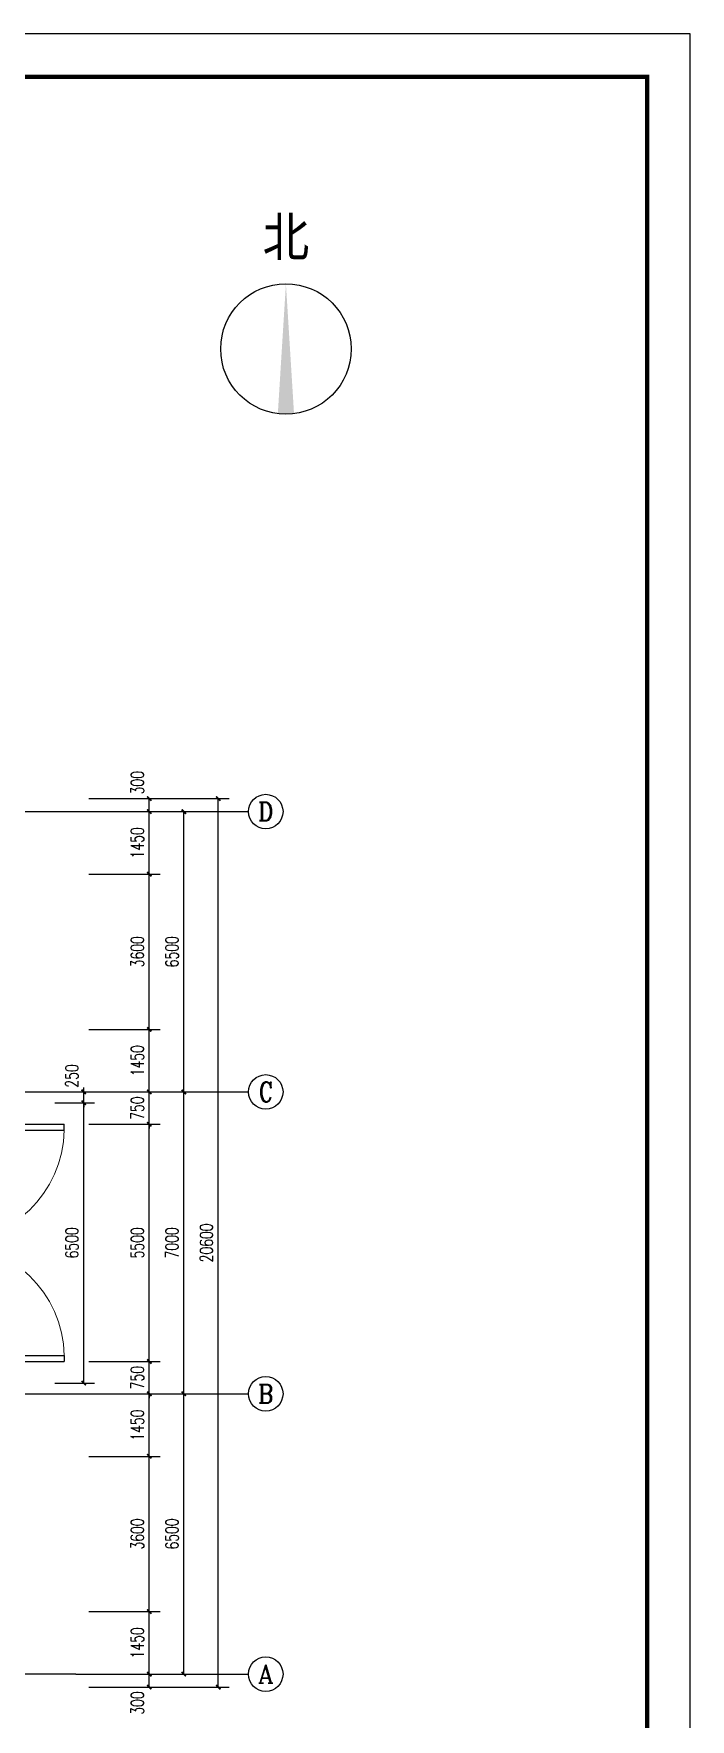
# Model space of a CAD drawing. Extents: x 4579863 to 4663963, y -547270 to -273670.
# Drawn here: x 4648746 to 4663963, y -396051 to -356967 of the extents above; entities that cross this region are included whole.
import ezdxf
from ezdxf.enums import TextEntityAlignment as Align

# ---------------------------------------------------------------- set-up
doc = ezdxf.new("R2010")
doc.units = 0
doc.header["$LTSCALE"] = 1000
doc.header["$MEASUREMENT"] = 0
doc.linetypes.add('DOTE', pattern=[2.42, 2, -0.2, 0.02, -0.2])
doc.layers.get('0').update_dxf_attribs({"linetype": 'CONTINUOUS'})
doc.layers.get('Defpoints').update_dxf_attribs({"linetype": 'CONTINUOUS'})
for name, color, linetype in [('AXIS', 3, 'CONTINUOUS'), ('AXIS_TEXT', 7, 'CONTINUOUS'), ('DOTE', 252, 'CONTINUOUS'), ('PUB_DIM', 3, 'CONTINUOUS'), ('PUB_TITLE', 4, 'CONTINUOUS'), ('WINDOW', 4, 'CONTINUOUS'), ('WINDOW_TEXT', 7, 'CONTINUOUS')]:
    doc.layers.add(name, color=color, linetype=linetype)
doc.styles.add('_TCH_AXIS', font='COMPLEX', dxfattribs={"bigfont": 'GBCBIG'})
doc.styles.add('_TCH_DIM_T3', font='SIMPLEX', dxfattribs={"width": 0.705882, "bigfont": 'GBCBIG'})
doc.styles.add('_TCH_WINDOW', font='SIMPLEX', dxfattribs={"height": 3.5, "bigfont": 'GBCBIG'})
doc.styles.add('COMPLEX', font='COMPLEX')
doc.styles.add('HT', font='')
doc.styles.get('HT').set_extended_font_data('SimSun')
doc.dimstyles.new('_TCH_ARCH&&100', dxfattribs={"dimtxt": 297.5, "dimasz": 100, "dimexe": 250, "dimexo": 300, "dimgap": 126.25, "dimtad": 1, "dimdec": 0, "dimzin": 0, "dimdsep": 46, "dimtxsty": '_TCH_DIM_T3', "dimblk": 'ARCHTICK', "dimcen": 0.09, "dimclrt": 7, "dimazin": 2, "dimtfac": 1, "dimtdec": 0, "dimtix": 1, "dimtmove": 2, "dimatfit": 3, "dimfxl": 0, "dimtolj": 1, "dimtzin": 0, "dimarcsym": 0})

# ---------------------------------------------------------------- blocks, each defined once
blk = doc.blocks.new('_NORTH')
blk.add_circle((0, 0), 1200)
blk.add_solid([(-1191, 149), (-1191, -149), (1200, 0)])
blk = doc.blocks.new('_ArchTick')
at = {"color": 0, "linetype": 'ByBlock', "const_width": 0.4}
blk.add_lwpolyline([(-0.5, -0.5), (0.5, 0.5)], dxfattribs=at)
blk = doc.blocks.new('*D23')
at = {"layer": 'Defpoints', "color": 0}
for p in [(4648935, -381754), (4649905, -381754), (4648935, -388254)]:
    blk.add_point(p, dxfattribs=at)
at = {"layer": 'PUB_DIM', "color": 0, "lineweight": -2}
for p, q in [((4649235, -381754), (4650155, -381754)), ((4649905, -388254), (4649905, -381754)), ((4649235, -388254), (4650155, -388254))]:
    blk.add_line(p, q, dxfattribs=at)
at = {"layer": 'PUB_DIM', "color": 0, "lineweight": -2, "xscale": 100, "yscale": 100, "zscale": 100}
for p, rotation in [((4649905, -381754), 90), ((4649905, -388254), 270)]:
    blk.add_blockref('_ArchTick', p, dxfattribs=dict(at, rotation=rotation))
at = {"layer": 'PUB_DIM', "color": 7, "insert": (4649630, -385004), "char_height": 297.5, "attachment_point": 5, "rotation": 90, "style": '_TCH_DIM_T3'}
blk.add_mtext('\\A1;6500', dxfattribs=at)
blk = doc.blocks.new('*D24')
at = {"layer": 'Defpoints', "color": 0}
for p in [(4648935, -381504), (4648935, -381754), (4649905, -381504)]:
    blk.add_point(p, dxfattribs=at)
at = {"layer": 'PUB_DIM', "color": 0, "lineweight": -2}
for p, q in [((4649905, -381504), (4649905, -381404)), ((4649235, -381504), (4650155, -381504)), ((4649235, -381754), (4650155, -381754)), ((4649905, -381754), (4649905, -381504)), ((4649905, -381754), (4649905, -381854))]:
    blk.add_line(p, q, dxfattribs=at)
at = {"layer": 'PUB_DIM', "color": 0, "lineweight": -2, "xscale": 100, "yscale": 100, "zscale": 100}
for p, rotation in [((4649905, -381504), 270), ((4649905, -381754), 90)]:
    blk.add_blockref('_ArchTick', p, dxfattribs=dict(at, rotation=rotation))
at = {"layer": 'PUB_DIM', "color": 7, "insert": (4649630, -381134), "char_height": 297.5, "attachment_point": 5, "rotation": 90, "style": '_TCH_DIM_T3'}
blk.add_mtext('\\A1;250', dxfattribs=at)
blk = doc.blocks.new('*D64')
at = {"layer": 'Defpoints', "color": 0}
for p in [(4649724, -395004), (4651424, -395004), (4649724, -395304)]:
    blk.add_point(p, dxfattribs=at)
at = {"layer": 'PUB_DIM', "color": 0, "lineweight": -2}
for p, q in [((4650024, -395004), (4651674, -395004)), ((4651424, -395304), (4651424, -395004)), ((4650024, -395304), (4651674, -395304))]:
    blk.add_line(p, q, dxfattribs=at)
at = {"layer": 'PUB_DIM', "color": 0, "lineweight": -2, "xscale": 100, "yscale": 100, "zscale": 100}
for p, rotation in [((4651424, -395004), 90), ((4651424, -395304), 270)]:
    blk.add_blockref('_ArchTick', p, dxfattribs=dict(at, rotation=rotation))
at = {"layer": 'PUB_DIM', "color": 7, "insert": (4651149, -395674), "char_height": 297.5, "attachment_point": 5, "rotation": 90, "style": '_TCH_DIM_T3'}
blk.add_mtext('\\A1;300', dxfattribs=at)
blk = doc.blocks.new('*D65')
at = {"layer": 'Defpoints', "color": 0}
for p in [(4649724, -393554), (4651424, -393554), (4649724, -395004)]:
    blk.add_point(p, dxfattribs=at)
at = {"layer": 'PUB_DIM', "color": 0, "lineweight": -2}
for p, q in [((4650024, -393554), (4651674, -393554)), ((4651424, -395004), (4651424, -393554)), ((4650024, -395004), (4651674, -395004))]:
    blk.add_line(p, q, dxfattribs=at)
at = {"layer": 'PUB_DIM', "color": 0, "lineweight": -2, "xscale": 100, "yscale": 100, "zscale": 100}
for p, rotation in [((4651424, -393554), 90), ((4651424, -395004), 270)]:
    blk.add_blockref('_ArchTick', p, dxfattribs=dict(at, rotation=rotation))
at = {"layer": 'PUB_DIM', "color": 7, "insert": (4651149, -394279), "char_height": 297.5, "attachment_point": 5, "rotation": 90, "style": '_TCH_DIM_T3'}
blk.add_mtext('\\A1;1450', dxfattribs=at)
blk = doc.blocks.new('*D66')
at = {"layer": 'Defpoints', "color": 0}
for p in [(4649724, -389954), (4651424, -389954), (4649724, -393554)]:
    blk.add_point(p, dxfattribs=at)
at = {"layer": 'PUB_DIM', "color": 0, "lineweight": -2}
for p, q in [((4650024, -389954), (4651674, -389954)), ((4651424, -393554), (4651424, -389954)), ((4650024, -393554), (4651674, -393554))]:
    blk.add_line(p, q, dxfattribs=at)
at = {"layer": 'PUB_DIM', "color": 0, "lineweight": -2, "xscale": 100, "yscale": 100, "zscale": 100}
for p, rotation in [((4651424, -389954), 90), ((4651424, -393554), 270)]:
    blk.add_blockref('_ArchTick', p, dxfattribs=dict(at, rotation=rotation))
at = {"layer": 'PUB_DIM', "color": 7, "insert": (4651149, -391754), "char_height": 297.5, "attachment_point": 5, "rotation": 90, "style": '_TCH_DIM_T3'}
blk.add_mtext('\\A1;3600', dxfattribs=at)
blk = doc.blocks.new('*D67')
at = {"layer": 'Defpoints', "color": 0}
for p in [(4649724, -388504), (4651424, -388504), (4649724, -389954)]:
    blk.add_point(p, dxfattribs=at)
at = {"layer": 'PUB_DIM', "color": 0, "lineweight": -2}
for p, q in [((4650024, -388504), (4651674, -388504)), ((4651424, -389954), (4651424, -388504)), ((4650024, -389954), (4651674, -389954))]:
    blk.add_line(p, q, dxfattribs=at)
at = {"layer": 'PUB_DIM', "color": 0, "lineweight": -2, "xscale": 100, "yscale": 100, "zscale": 100}
for p, rotation in [((4651424, -388504), 90), ((4651424, -389954), 270)]:
    blk.add_blockref('_ArchTick', p, dxfattribs=dict(at, rotation=rotation))
at = {"layer": 'PUB_DIM', "color": 7, "insert": (4651149, -389229), "char_height": 297.5, "attachment_point": 5, "rotation": 90, "style": '_TCH_DIM_T3'}
blk.add_mtext('\\A1;1450', dxfattribs=at)
blk = doc.blocks.new('*D68')
at = {"layer": 'Defpoints', "color": 0}
for p in [(4649724, -387754), (4651424, -387754), (4649724, -388504)]:
    blk.add_point(p, dxfattribs=at)
at = {"layer": 'PUB_DIM', "color": 0, "lineweight": -2}
for p, q in [((4651424, -387754), (4651424, -387654)), ((4650024, -387754), (4651674, -387754)), ((4651424, -388504), (4651424, -387754)), ((4650024, -388504), (4651674, -388504)), ((4651424, -388504), (4651424, -388604))]:
    blk.add_line(p, q, dxfattribs=at)
at = {"layer": 'PUB_DIM', "color": 0, "lineweight": -2, "xscale": 100, "yscale": 100, "zscale": 100}
for p, rotation in [((4651424, -387754), 270), ((4651424, -388504), 90)]:
    blk.add_blockref('_ArchTick', p, dxfattribs=dict(at, rotation=rotation))
at = {"layer": 'PUB_DIM', "color": 7, "insert": (4651149, -388129), "char_height": 297.5, "attachment_point": 5, "rotation": 90, "style": '_TCH_DIM_T3'}
blk.add_mtext('\\A1;750', dxfattribs=at)
blk = doc.blocks.new('*D69')
at = {"layer": 'Defpoints', "color": 0}
for p in [(4649724, -382254), (4651424, -382254), (4649724, -387754)]:
    blk.add_point(p, dxfattribs=at)
at = {"layer": 'PUB_DIM', "color": 0, "lineweight": -2}
for p, q in [((4650024, -382254), (4651674, -382254)), ((4651424, -387754), (4651424, -382254)), ((4650024, -387754), (4651674, -387754))]:
    blk.add_line(p, q, dxfattribs=at)
at = {"layer": 'PUB_DIM', "color": 0, "lineweight": -2, "xscale": 100, "yscale": 100, "zscale": 100}
for p, rotation in [((4651424, -382254), 90), ((4651424, -387754), 270)]:
    blk.add_blockref('_ArchTick', p, dxfattribs=dict(at, rotation=rotation))
at = {"layer": 'PUB_DIM', "color": 7, "insert": (4651149, -385004), "char_height": 297.5, "attachment_point": 5, "rotation": 90, "style": '_TCH_DIM_T3'}
blk.add_mtext('\\A1;5500', dxfattribs=at)
blk = doc.blocks.new('*D70')
at = {"layer": 'Defpoints', "color": 0}
for p in [(4649724, -381504), (4651424, -381504), (4649724, -382254)]:
    blk.add_point(p, dxfattribs=at)
at = {"layer": 'PUB_DIM', "color": 0, "lineweight": -2}
for p, q in [((4651424, -381504), (4651424, -381404)), ((4650024, -381504), (4651674, -381504)), ((4651424, -382254), (4651424, -381504)), ((4650024, -382254), (4651674, -382254)), ((4651424, -382254), (4651424, -382354))]:
    blk.add_line(p, q, dxfattribs=at)
at = {"layer": 'PUB_DIM', "color": 0, "lineweight": -2, "xscale": 100, "yscale": 100, "zscale": 100}
for p, rotation in [((4651424, -381504), 270), ((4651424, -382254), 90)]:
    blk.add_blockref('_ArchTick', p, dxfattribs=dict(at, rotation=rotation))
at = {"layer": 'PUB_DIM', "color": 7, "insert": (4651149, -381879), "char_height": 297.5, "attachment_point": 5, "rotation": 90, "style": '_TCH_DIM_T3'}
blk.add_mtext('\\A1;750', dxfattribs=at)
blk = doc.blocks.new('*D71')
at = {"layer": 'Defpoints', "color": 0}
for p in [(4649724, -380054), (4651424, -380054), (4649724, -381504)]:
    blk.add_point(p, dxfattribs=at)
at = {"layer": 'PUB_DIM', "color": 0, "lineweight": -2}
for p, q in [((4650024, -380054), (4651674, -380054)), ((4651424, -381504), (4651424, -380054)), ((4650024, -381504), (4651674, -381504))]:
    blk.add_line(p, q, dxfattribs=at)
at = {"layer": 'PUB_DIM', "color": 0, "lineweight": -2, "xscale": 100, "yscale": 100, "zscale": 100}
for p, rotation in [((4651424, -380054), 90), ((4651424, -381504), 270)]:
    blk.add_blockref('_ArchTick', p, dxfattribs=dict(at, rotation=rotation))
at = {"layer": 'PUB_DIM', "color": 7, "insert": (4651149, -380779), "char_height": 297.5, "attachment_point": 5, "rotation": 90, "style": '_TCH_DIM_T3'}
blk.add_mtext('\\A1;1450', dxfattribs=at)
blk = doc.blocks.new('*D72')
at = {"layer": 'Defpoints', "color": 0}
for p in [(4649724, -376454), (4651424, -376454), (4649724, -380054)]:
    blk.add_point(p, dxfattribs=at)
at = {"layer": 'PUB_DIM', "color": 0, "lineweight": -2}
for p, q in [((4650024, -376454), (4651674, -376454)), ((4651424, -380054), (4651424, -376454)), ((4650024, -380054), (4651674, -380054))]:
    blk.add_line(p, q, dxfattribs=at)
at = {"layer": 'PUB_DIM', "color": 0, "lineweight": -2, "xscale": 100, "yscale": 100, "zscale": 100}
for p, rotation in [((4651424, -376454), 90), ((4651424, -380054), 270)]:
    blk.add_blockref('_ArchTick', p, dxfattribs=dict(at, rotation=rotation))
at = {"layer": 'PUB_DIM', "color": 7, "insert": (4651149, -378254), "char_height": 297.5, "attachment_point": 5, "rotation": 90, "style": '_TCH_DIM_T3'}
blk.add_mtext('\\A1;3600', dxfattribs=at)
blk = doc.blocks.new('*D73')
at = {"layer": 'Defpoints', "color": 0}
for p in [(4649724, -375004), (4651424, -375004), (4649724, -376454)]:
    blk.add_point(p, dxfattribs=at)
at = {"layer": 'PUB_DIM', "color": 0, "lineweight": -2}
for p, q in [((4650024, -375004), (4651674, -375004)), ((4651424, -376454), (4651424, -375004)), ((4650024, -376454), (4651674, -376454))]:
    blk.add_line(p, q, dxfattribs=at)
at = {"layer": 'PUB_DIM', "color": 0, "lineweight": -2, "xscale": 100, "yscale": 100, "zscale": 100}
for p, rotation in [((4651424, -375004), 90), ((4651424, -376454), 270)]:
    blk.add_blockref('_ArchTick', p, dxfattribs=dict(at, rotation=rotation))
at = {"layer": 'PUB_DIM', "color": 7, "insert": (4651149, -375729), "char_height": 297.5, "attachment_point": 5, "rotation": 90, "style": '_TCH_DIM_T3'}
blk.add_mtext('\\A1;1450', dxfattribs=at)
blk = doc.blocks.new('*D74')
at = {"layer": 'Defpoints', "color": 0}
for p in [(4649724, -374704), (4651424, -374704), (4649724, -375004)]:
    blk.add_point(p, dxfattribs=at)
at = {"layer": 'PUB_DIM', "color": 0, "lineweight": -2}
for p, q in [((4650024, -374704), (4651674, -374704)), ((4651424, -375004), (4651424, -374704)), ((4650024, -375004), (4651674, -375004))]:
    blk.add_line(p, q, dxfattribs=at)
at = {"layer": 'PUB_DIM', "color": 0, "lineweight": -2, "xscale": 100, "yscale": 100, "zscale": 100}
for p, rotation in [((4651424, -374704), 90), ((4651424, -375004), 270)]:
    blk.add_blockref('_ArchTick', p, dxfattribs=dict(at, rotation=rotation))
at = {"layer": 'PUB_DIM', "color": 7, "insert": (4651149, -374334), "char_height": 297.5, "attachment_point": 5, "rotation": 90, "style": '_TCH_DIM_T3'}
blk.add_mtext('\\A1;300', dxfattribs=at)
blk = doc.blocks.new('$DorLib2D$00000002')
for p, q in [((-0.5, 0), (-0.5, 0.4875)), ((-0.475, 0.4875), (-0.5, 0.4875)), ((-0.475, 0), (-0.475, 0.4875)), ((0.475, 0), (0.475, 0.4875)), ((0.475, 0.4875), (0.5, 0.4875)), ((0.5, 0), (0.5, 0.4875)), ((-0.5, 0), (-0.475, 0)), ((0.5, 0), (0.475, 0))]:
    blk.add_line(p, q)
at = {"lineweight": 13}
for centre, start, end in [((-0.4875, 0), 0, 88.53072), ((0.4875, 0), 91.46928, 180)]:
    blk.add_arc(centre, 0.4875, start, end, dxfattribs=at)
blk = doc.blocks.new('*D99')
at = {"layer": 'AXIS', "color": 0, "lineweight": -2}
for p, q in [((4650024, -388504), (4652474, -388504)), ((4652224, -395004), (4652224, -388504)), ((4650024, -395004), (4652474, -395004))]:
    blk.add_line(p, q, dxfattribs=at)
at = {"layer": 'Defpoints', "color": 0}
for p in [(4649724, -388504), (4652224, -388504), (4649724, -395004)]:
    blk.add_point(p, dxfattribs=at)
at = {"layer": 'AXIS', "color": 0, "lineweight": -2, "xscale": 100, "yscale": 100, "zscale": 100}
for p, rotation in [((4652224, -388504), 90), ((4652224, -395004), 270)]:
    blk.add_blockref('_ArchTick', p, dxfattribs=dict(at, rotation=rotation))
at = {"layer": 'AXIS', "color": 7, "insert": (4651949, -391754), "char_height": 297.5, "attachment_point": 5, "rotation": 90, "style": '_TCH_DIM_T3'}
blk.add_mtext('\\A1;6500', dxfattribs=at)
blk = doc.blocks.new('*D100')
at = {"layer": 'AXIS', "color": 0, "lineweight": -2}
for p, q in [((4650024, -381504), (4652474, -381504)), ((4652224, -388504), (4652224, -381504)), ((4650024, -388504), (4652474, -388504))]:
    blk.add_line(p, q, dxfattribs=at)
at = {"layer": 'Defpoints', "color": 0}
for p in [(4649724, -381504), (4652224, -381504), (4649724, -388504)]:
    blk.add_point(p, dxfattribs=at)
at = {"layer": 'AXIS', "color": 0, "lineweight": -2, "xscale": 100, "yscale": 100, "zscale": 100}
for p, rotation in [((4652224, -381504), 90), ((4652224, -388504), 270)]:
    blk.add_blockref('_ArchTick', p, dxfattribs=dict(at, rotation=rotation))
at = {"layer": 'AXIS', "color": 7, "insert": (4651949, -385004), "char_height": 297.5, "attachment_point": 5, "rotation": 90, "style": '_TCH_DIM_T3'}
blk.add_mtext('\\A1;7000', dxfattribs=at)
blk = doc.blocks.new('*D101')
at = {"layer": 'AXIS', "color": 0, "lineweight": -2}
for p, q in [((4650024, -375004), (4652474, -375004)), ((4652224, -381504), (4652224, -375004)), ((4650024, -381504), (4652474, -381504))]:
    blk.add_line(p, q, dxfattribs=at)
at = {"layer": 'Defpoints', "color": 0}
for p in [(4649724, -375004), (4652224, -375004), (4649724, -381504)]:
    blk.add_point(p, dxfattribs=at)
at = {"layer": 'AXIS', "color": 0, "lineweight": -2, "xscale": 100, "yscale": 100, "zscale": 100}
for p, rotation in [((4652224, -375004), 90), ((4652224, -381504), 270)]:
    blk.add_blockref('_ArchTick', p, dxfattribs=dict(at, rotation=rotation))
at = {"layer": 'AXIS', "color": 7, "insert": (4651949, -378254), "char_height": 297.5, "attachment_point": 5, "rotation": 90, "style": '_TCH_DIM_T3'}
blk.add_mtext('\\A1;6500', dxfattribs=at)
blk = doc.blocks.new('*D102')
at = {"layer": 'AXIS', "color": 0, "lineweight": -2}
for p, q in [((4650024, -374704), (4653274, -374704)), ((4653024, -395304), (4653024, -374704)), ((4650024, -395304), (4653274, -395304))]:
    blk.add_line(p, q, dxfattribs=at)
at = {"layer": 'Defpoints', "color": 0}
for p in [(4649724, -374704), (4653024, -374704), (4649724, -395304)]:
    blk.add_point(p, dxfattribs=at)
at = {"layer": 'AXIS', "color": 0, "lineweight": -2, "xscale": 100, "yscale": 100, "zscale": 100}
for p, rotation in [((4653024, -374704), 90), ((4653024, -395304), 270)]:
    blk.add_blockref('_ArchTick', p, dxfattribs=dict(at, rotation=rotation))
at = {"layer": 'AXIS', "color": 7, "insert": (4652749, -385004), "char_height": 297.5, "attachment_point": 5, "rotation": 90, "style": '_TCH_DIM_T3'}
blk.add_mtext('\\A1;20600', dxfattribs=at)
blk = doc.blocks.new('_AXISO')
blk.add_circle((0, 0), 0.5)
at = {"layer": 'AXIS_TEXT', "style": 'COMPLEX', "width": 1.041667}
blk.add_attdef('A', text='', height=0.56, dxfattribs=at).set_placement((-0.25, -0.28), (0.25, -0.28), align=Align.FIT)

msp = doc.modelspace()

# ---------------------------------------------------------------- linework, layer by layer
at = {"layer": 'AXIS', "color": 0}
for p, q in [((4649723.7, -375003.8), (4653723.7, -375003.8)), ((4649723.7, -381503.8), (4653723.7, -381503.8)), ((4649723.7, -388503.8), (4653723.7, -388503.8)), ((4649723.7, -395003.8), (4653723.7, -395003.8))]:
    msp.add_line(p, q, dxfattribs=at)
at = {"layer": 'DOTE', "linetype": 'DOTE'}
for p, q in [((4595123.7, -375003.8), (4649723.7, -375003.8)), ((4595123.7, -381503.8), (4649723.7, -381503.8)), ((4595123.7, -388503.8), (4649723.7, -388503.8)), ((4649723.7, -395003.8), (4595123.7, -395003.8))]:
    msp.add_line(p, q, dxfattribs=at)
at = {"layer": 'PUB_TITLE', "color": 4}
msp.add_lwpolyline([(4579862.8, -416367.5), (4663962.8, -416367.5), (4663962.8, -356967.5), (4579862.8, -356967.5)], close=True, dxfattribs=at)
at = {"layer": 'PUB_TITLE', "color": 4, "const_width": 100}
msp.add_lwpolyline([(4582362.8, -415367.5), (4662962.8, -415367.5), (4662962.8, -357967.5), (4582362.8, -357967.5)], close=True, dxfattribs=at)

# ---------------------------------------------------------------- block references
at = {"layer": 'AXIS', "color": 0}
ref = msp.add_blockref('_AXISO', (4654123.7, -375003.8), dxfattribs=dict(at, xscale=800, yscale=800, zscale=800))
ref.add_attrib('A', 'D', dxfattribs={"layer": 'AXIS_TEXT', "color": 0, "height": 435.3, "style": '_TCH_AXIS'}).set_placement((4653947.5, -375221.4), (4654299.8, -375221.4), align=Align.FIT)
ref = msp.add_blockref('_AXISO', (4654123.7, -381503.8), dxfattribs=dict(at, xscale=800, yscale=800, zscale=800))
ref.add_attrib('A', 'C', dxfattribs={"layer": 'AXIS_TEXT', "color": 0, "height": 455.7, "style": '_TCH_AXIS'}).set_placement((4653960.9, -381731.6), (4654286.4, -381731.6), align=Align.FIT)
ref = msp.add_blockref('_AXISO', (4654123.7, -388503.8), dxfattribs=dict(at, xscale=800, yscale=800, zscale=800))
ref.add_attrib('A', 'B', dxfattribs={"layer": 'AXIS_TEXT', "color": 0, "height": 435.3, "style": '_TCH_AXIS'}).set_placement((4653947.5, -388721.4), (4654299.8, -388721.4), align=Align.FIT)
ref = msp.add_blockref('_AXISO', (4654123.7, -395003.8), dxfattribs=dict(at, xscale=800, yscale=800, zscale=800))
ref.add_attrib('A', 'A', dxfattribs={"layer": 'AXIS_TEXT', "color": 0, "height": 425.2, "style": '_TCH_AXIS'}).set_placement((4653941.4, -395216.4), (4654305.9, -395216.4), align=Align.FIT)
at = {"layer": 'PUB_DIM', "xscale": 1.260000000009313, "yscale": 1.260000000009313, "zscale": 1.260000000009313, "rotation": 90}
msp.add_blockref('_NORTH', (4654591.4, -364276.8, -12083.9), dxfattribs=at)
at = {"layer": 'WINDOW'}
ref = msp.add_blockref('$DorLib2D$00000002', (4646773.7, -385003.8), dxfattribs=dict(at, xscale=-5500, yscale=-5500, zscale=-5500, rotation=90))
ref.add_attrib('A', 'M5550', (4646323.5, -385493.8), dxfattribs={"layer": 'WINDOW_TEXT', "height": 297.5, "rotation": 90, "style": '_TCH_WINDOW', "width": 0.705882})

# ---------------------------------------------------------------- texts
at = {"layer": 'PUB_DIM', "style": 'HT', "width": 0.88}
msp.add_text('北', height=900.8, dxfattribs=at).set_placement((4654049.8, -362128.5, -12083.9))

# ---------------------------------------------------------------- dimensions: what is measured, and where the dimension line sits
at = {"layer": 'AXIS', "color": 0}
for p1, p2, distance, picture, middle in [((4649723.7, -395303.8), (4649723.7, -374703.8), -3300, '*D102', (4652748.7, -385003.8)), ((4649723.7, -381503.8), (4649723.7, -375003.8), -2500, '*D101', (4651948.7, -378253.8)), ((4649723.7, -388503.8), (4649723.7, -381503.8), -2500, '*D100', (4651948.7, -385003.8)), ((4649723.7, -395003.8), (4649723.7, -388503.8), -2500, '*D99', (4651948.7, -391753.8))]:
    dim = msp.add_aligned_dim(p1=p1, p2=p2, distance=distance, dimstyle='_TCH_ARCH&&100', dxfattribs=at)
    dim.commit()
    dim.dimension.update_dxf_attribs({"geometry": picture, "text_midpoint": middle})
at = {"layer": 'PUB_DIM', "color": 0}
for base, p1, p2, picture, middle in [((4651423.7, -374703.8), (4649723.7, -375003.8), (4649723.7, -374703.8), '*D74', (4651148.7, -374333.8)), ((4649905, -381503.8), (4648934.7, -381753.8), (4648934.7, -381503.8), '*D24', (4649630, -381133.8)), ((4651423.7, -395003.8), (4649723.7, -395303.8), (4649723.7, -395003.8), '*D64', (4651148.7, -395673.8))]:
    dim = msp.add_linear_dim(base=base, p1=p1, p2=p2, angle=90, dimstyle='_TCH_ARCH&&100', dxfattribs=at)
    dim.commit()
    dim.dimension.update_dxf_attribs({"geometry": picture, "text_midpoint": middle, "dimtype": 161})
for p1, p2, distance, picture, middle in [((4649723.7, -376453.8), (4649723.7, -375003.8), -1700, '*D73', (4651148.7, -375728.8)), ((4649723.7, -380053.8), (4649723.7, -376453.8), -1700, '*D72', (4651148.7, -378253.8)), ((4649723.7, -381503.8), (4649723.7, -380053.8), -1700, '*D71', (4651148.7, -380778.8)), ((4649723.7, -382253.8), (4649723.7, -381503.8), -1700, '*D70', (4651148.7, -381878.8)), ((4648934.7, -388253.8), (4648934.7, -381753.8), -970.3, '*D23', (4649630, -385003.8)), ((4649723.7, -387753.8), (4649723.7, -382253.8), -1700, '*D69', (4651148.7, -385003.8)), ((4649723.7, -388503.8), (4649723.7, -387753.8), -1700, '*D68', (4651148.7, -388128.8)), ((4649723.7, -389953.8), (4649723.7, -388503.8), -1700, '*D67', (4651148.7, -389228.8)), ((4649723.7, -393553.8), (4649723.7, -389953.8), -1700, '*D66', (4651148.7, -391753.8)), ((4649723.7, -395003.8), (4649723.7, -393553.8), -1700, '*D65', (4651148.7, -394278.8))]:
    dim = msp.add_aligned_dim(p1=p1, p2=p2, distance=distance, dimstyle='_TCH_ARCH&&100', dxfattribs=at)
    dim.commit()
    dim.dimension.update_dxf_attribs({"geometry": picture, "text_midpoint": middle})

doc.saveas('drawing.dxf')
